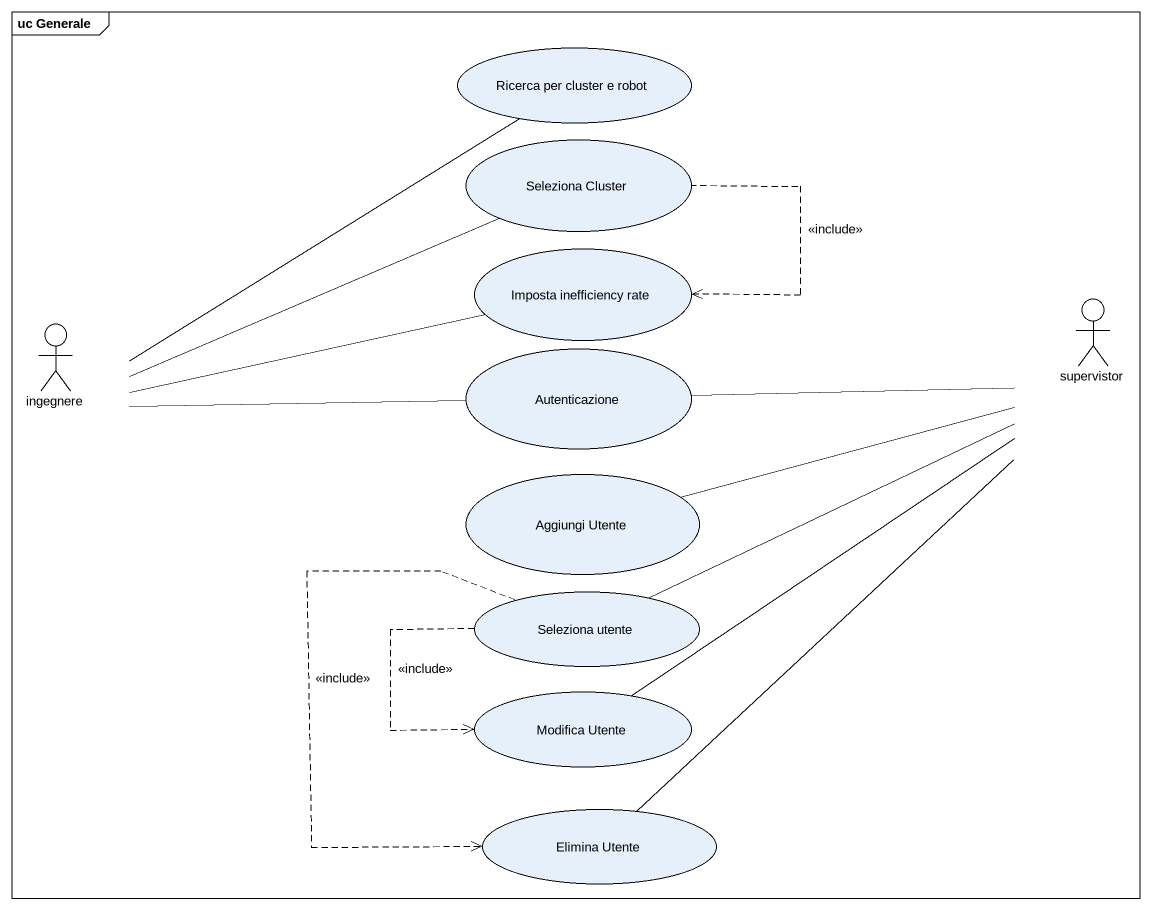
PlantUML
@startuml
mainframe uc Generale
usecase "Ricerca per cluster e robot" as Ricerca_per_cluster_e_robot
usecase "Seleziona Cluster" as Seleziona_Cluster
usecase "Imposta inefficiency rate" as Imposta_inefficiency_rate
actor supervistor
actor ingegnere
usecase Autenticazione
usecase "Aggiungi Utente" as Aggiungi_Utente
usecase "Seleziona utente" as Seleziona_utente
usecase "Modifica Utente" as Modifica_Utente
usecase "Elimina Utente" as Elimina_Utente
Seleziona_Cluster ..> Imposta_inefficiency_rate : <<include>>
supervistor -left- Autenticazione
supervistor -left- Aggiungi_Utente
supervistor -left- Seleziona_utente
supervistor -- Modifica_Utente
supervistor -- Elimina_Utente
ingegnere -up- Ricerca_per_cluster_e_robot
ingegnere -right- Seleziona_Cluster
ingegnere -right- Imposta_inefficiency_rate
ingegnere -right- Autenticazione
Seleziona_utente ..> Modifica_Utente : <<include>>
Seleziona_utente ..> Elimina_Utente : <<include>>
@enduml
